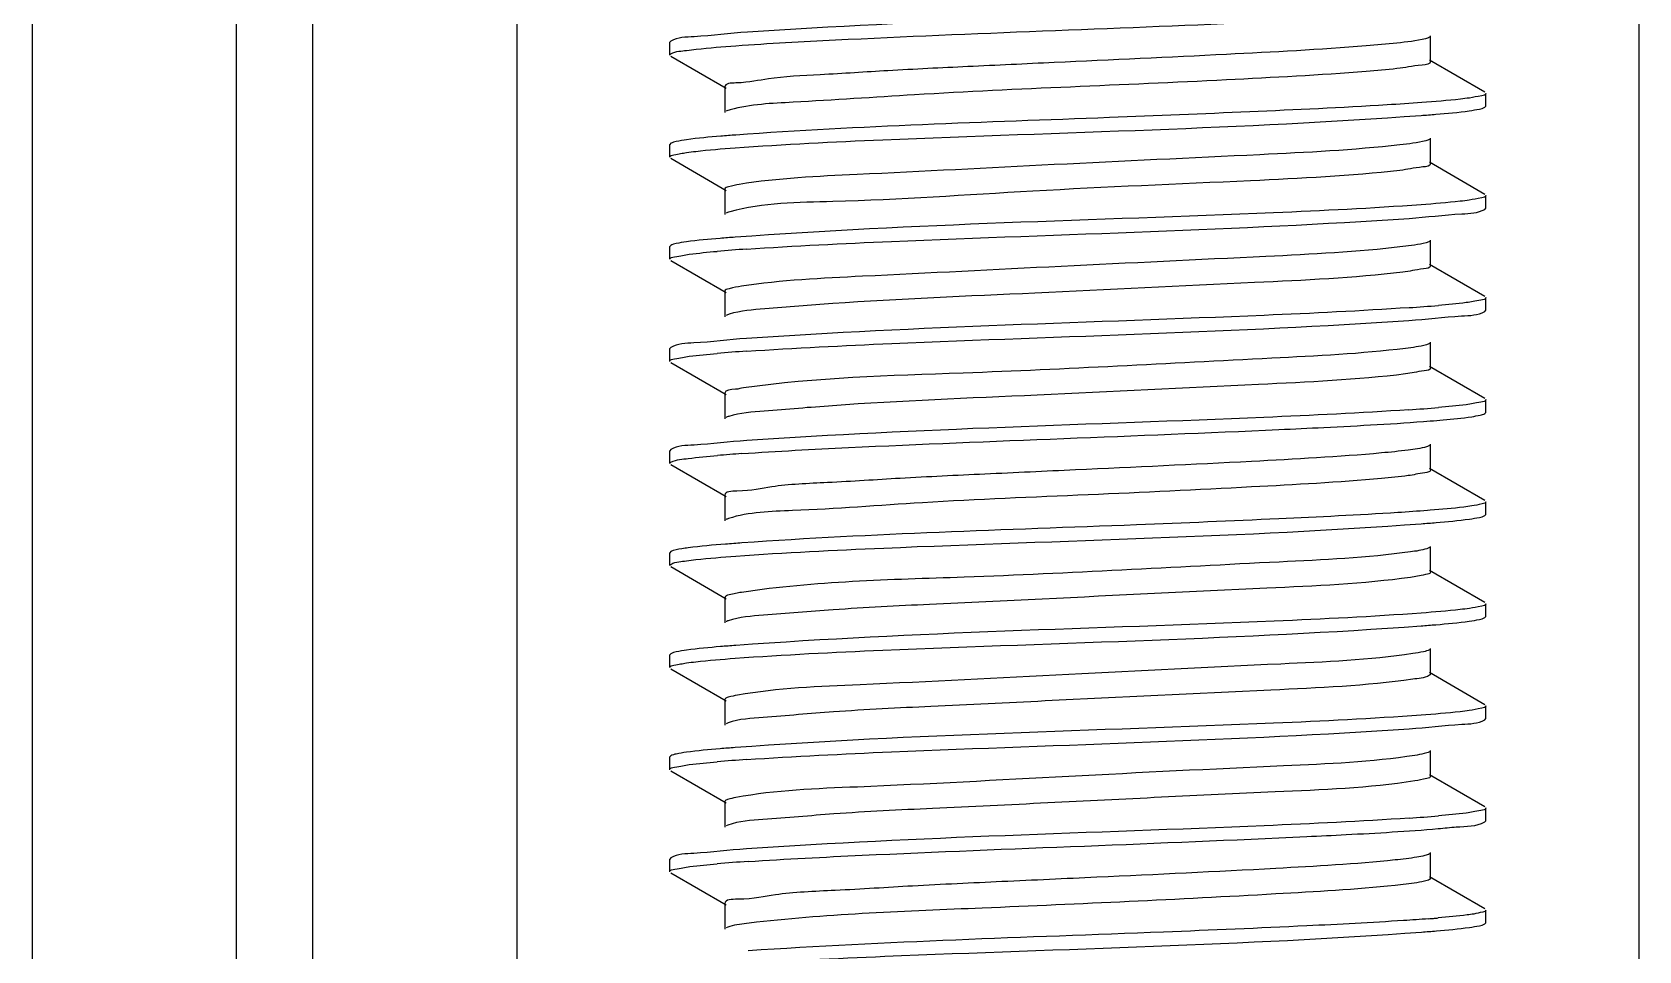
# Model space of a CAD drawing. Extents: x 27938 to 1507990, y 110129 to 923079.
# Drawn here: x 640617.7 to 640992.7, y 380683 to 380897.3 of the extents above; entities that cross this region are included whole.
import ezdxf

# ---------------------------------------------------------------- set-up
doc = ezdxf.new("R2010")
doc.units = 0
doc.header["$LTSCALE"] = 1000
doc.header["$MEASUREMENT"] = 0

msp = doc.modelspace()

# ---------------------------------------------------------------- linework, layer by layer
at = {"linetype": 'Continuous'}
for p, q in [((640617.7, 383675.04), (640617.7, 378934.02)), ((640665.32, 383675.04), (640665.32, 378934.02)), ((640683.18, 383675.04), (640683.18, 378934.02)), ((640730.81, 383675.04), (640730.81, 378934.02)), ((640992.75, 383675.04), (640992.75, 378934.02)), ((640766.75, 380895.23), (640766.53, 380894.97)), ((640766.53, 380891.99), (640766.53, 380894.97)), ((640766.53, 380891.99), (640766.53, 380894.97)), ((640944.14, 380890.5), (640944.14, 380896.45)), ((640766.75, 380891.73), (640779.68, 380884.25)), ((640956.8, 380883.32), (640943.88, 380890.8)), ((640779.42, 380884.55), (640779.42, 380878.59)), ((640956.8, 380879.82), (640957.03, 380880.08)), ((640957.03, 380880.08), (640957.03, 380883.06)), ((640957.03, 380880.08), (640957.03, 380883.06)), ((640944.14, 380866.69), (640944.14, 380872.64)), ((640766.75, 380871.41), (640766.53, 380871.15)), ((640766.53, 380868.18), (640766.53, 380871.15)), ((640766.53, 380868.18), (640766.53, 380871.15)), ((640766.75, 380867.92), (640779.68, 380860.43)), ((640956.8, 380859.51), (640943.88, 380866.99)), ((640779.42, 380860.73), (640779.42, 380854.78)), ((640957.03, 380856.27), (640957.03, 380859.25)), ((640957.03, 380856.27), (640957.03, 380859.25)), ((640956.8, 380856.01), (640957.03, 380856.27)), ((640766.75, 380847.6), (640766.53, 380847.34)), ((640766.53, 380844.36), (640766.53, 380847.34)), ((640766.53, 380844.36), (640766.53, 380847.34)), ((640944.14, 380842.88), (640944.14, 380848.83)), ((640766.75, 380844.1), (640779.68, 380836.62)), ((640956.8, 380835.69), (640943.88, 380843.18)), ((640779.42, 380836.92), (640779.42, 380830.97)), ((640957.03, 380832.46), (640957.03, 380835.43)), ((640957.03, 380832.46), (640957.03, 380835.43)), ((640956.8, 380832.2), (640957.03, 380832.46)), ((640766.75, 380823.79), (640766.53, 380823.53)), ((640944.14, 380819.06), (640944.14, 380825.02)), ((640766.53, 380820.55), (640766.53, 380823.53)), ((640766.53, 380820.55), (640766.53, 380823.53)), ((640766.75, 380820.29), (640779.68, 380812.81)), ((640956.8, 380811.88), (640943.88, 380819.36)), ((640779.42, 380813.11), (640779.42, 380807.16)), ((640956.8, 380808.38), (640957.03, 380808.64)), ((640957.03, 380808.64), (640957.03, 380811.62)), ((640957.03, 380808.64), (640957.03, 380811.62)), ((640944.14, 380795.25), (640944.14, 380801.2)), ((640766.75, 380799.98), (640766.53, 380799.71)), ((640766.53, 380796.74), (640766.53, 380799.71)), ((640766.53, 380796.74), (640766.53, 380799.71)), ((640766.75, 380796.48), (640779.68, 380788.99)), ((640956.8, 380788.07), (640943.88, 380795.55)), ((640779.42, 380789.3), (640779.42, 380783.34)), ((640957.03, 380784.83), (640957.03, 380787.81)), ((640957.03, 380784.83), (640957.03, 380787.81)), ((640944.06, 380785.81), (640943.45, 380785.76)), ((640956.8, 380784.57), (640957.03, 380784.83)), ((640766.75, 380776.16), (640766.53, 380775.9)), ((640766.53, 380772.93), (640766.53, 380775.9)), ((640766.53, 380772.93), (640766.53, 380775.9)), ((640944.14, 380771.44), (640944.14, 380777.39)), ((640766.75, 380772.66), (640779.68, 380765.18)), ((640956.8, 380764.26), (640943.88, 380771.74)), ((640779.42, 380765.48), (640779.42, 380759.53)), ((640957.03, 380761.02), (640957.03, 380764)), ((640957.03, 380761.02), (640957.03, 380764)), ((640956.8, 380760.76), (640957.03, 380761.02)), ((640944.14, 380747.62), (640944.14, 380753.58)), ((640766.75, 380752.35), (640766.53, 380752.09)), ((640766.53, 380749.11), (640766.53, 380752.09)), ((640766.53, 380749.11), (640766.53, 380752.09)), ((640766.75, 380748.85), (640779.68, 380741.37)), ((640956.8, 380740.44), (640943.88, 380747.93)), ((640779.42, 380741.67), (640779.42, 380735.72)), ((640957.03, 380737.21), (640957.03, 380740.18)), ((640957.03, 380737.21), (640957.03, 380740.18)), ((640780.15, 380736.22), (640779.68, 380736.02)), ((640956.8, 380736.95), (640957.03, 380737.21)), ((640766.75, 380728.54), (640766.53, 380728.28)), ((640766.53, 380725.3), (640766.53, 380728.28)), ((640766.53, 380725.3), (640766.53, 380728.28)), ((640944.14, 380723.81), (640944.14, 380729.76)), ((640766.75, 380725.04), (640779.68, 380717.56)), ((640956.8, 380716.63), (640943.88, 380724.11)), ((640779.42, 380717.86), (640779.42, 380711.9)), ((640957.03, 380713.39), (640957.03, 380716.37)), ((640957.03, 380713.39), (640957.03, 380716.37)), ((640780.1, 380712.39), (640779.68, 380712.21)), ((640956.8, 380713.13), (640957.03, 380713.39)), ((640766.75, 380704.72), (640766.53, 380704.46)), ((640766.53, 380701.49), (640766.53, 380704.46)), ((640766.53, 380701.49), (640766.53, 380704.46)), ((640944.14, 380700), (640944.14, 380705.95)), ((640766.75, 380701.23), (640779.68, 380693.74)), ((640956.8, 380692.82), (640943.88, 380700.3)), ((640779.42, 380694.05), (640779.42, 380688.09)), ((640957.03, 380689.58), (640957.03, 380692.56)), ((640957.03, 380689.58), (640957.03, 380692.56)), ((640956.8, 380689.32), (640957.03, 380689.58)), ((640780.07, 380688.57), (640779.68, 380688.39))]:
    msp.add_line(p, q, dxfattribs=at)
for centre, radius, start, end in [((640811.75, 380439.66), 407.98, 93.8428, 94.8037), ((640911.79, 381240.28), 408.12, 273.8419, 274.8035), ((640811.84, 380414.71), 409.12, 93.8337, 94.8049), ((640911.69, 381217.77), 409.43, 273.8331, 274.8033), ((640810.4, 380408.98), 390.98, 93.9624, 94.8027), ((640811.75, 380320.61), 407.96, 93.8429, 94.8037), ((640911.8, 381121.16), 408.07, 273.8423, 274.8035), ((640812.32, 380289.58), 415.21, 93.7981, 94.8008), ((640916.47, 381039.87), 350.4, 274.451, 274.6348), ((640920.28, 380992.88), 303.26, 274.6342, 274.8518)]:
    msp.add_arc(centre, radius, start, end, dxfattribs=at)
for points, knots in [([(640939.02, 380904.5), (640927.76, 380903.74), (640876.31, 380901.26), (640824.79, 380900.06), (640784.65, 380897.34)], [0, 0, 0, 0, 0.219112, 1, 1, 1, 1]), ([(640781.99, 380894.18), (640789.71, 380894.74), (640829.68, 380896.86), (640869.67, 380898.18), (640901.91, 380899.59)], [0, 0, 0, 0, 0.19365, 1, 1, 1, 1]), ([(640784.65, 380897.34), (640780.51, 380897.06), (640774.7, 380896.26), (640768.37, 380896.15), (640766.76, 380895.23)], [0, 0, 0, 0, 0.690474, 1, 1, 1, 1]), ([(640943.88, 380896.15), (640943.6, 380895.99), (640941.09, 380895.26), (640938.53, 380895.03), (640936.29, 380894.79)], [0, 0, 0, 0, 0.127551, 1, 1, 1, 1]), ([(640766.53, 380891.99), (640766.53, 380892.11), (640767.94, 380893), (640769.23, 380892.91), (640770.48, 380893.08)], [0, 0, 0, 0, 0.088902, 1, 1, 1, 1]), ([(640770.48, 380893.08), (640771.21, 380893.19), (640775.04, 380893.65), (640778.88, 380893.95), (640781.99, 380894.18)], [0, 0, 0, 0, 0.191493, 1, 1, 1, 1]), ([(640896.48, 380892.15), (640883.08, 380891.47), (640862.93, 380890.57), (640836.64, 380889.32), (640818.3, 380888.46), (640803.14, 380887.42), (640790.43, 380886.88), (640784.61, 380885.44), (640779.43, 380885.46), (640779.42, 380884.55)], [0, 0, 0, 0, 0.342508, 0.514774, 0.67345, 0.808552, 0.911716, 0.976643, 1, 1, 1, 1]), ([(640936.29, 380894.79), (640933.9, 380894.53), (640920.64, 380893.38), (640907.36, 380892.7), (640896.48, 380892.15)], [0, 0, 0, 0, 0.181047, 1, 1, 1, 1]), ([(640936.29, 380888.83), (640933.9, 380888.57), (640920.64, 380887.43), (640907.36, 380886.75), (640896.48, 380886.2)], [0, 0, 0, 0, 0.181047, 1, 1, 1, 1]), ([(640944.14, 380890.5), (640944.14, 380889.78), (640940.13, 380889.62), (640938.25, 380889.04), (640936.29, 380888.83)], [0, 0, 0, 0, 0.267058, 1, 1, 1, 1]), ([(640896.48, 380886.2), (640872.22, 380884.96), (640838.4, 380883.88), (640799.94, 380881.14), (640785.42, 380880.52), (640780.67, 380879.25)], [0, 0, 0, 0, 0.627959, 0.872762, 1, 1, 1, 1]), ([(640942.06, 380880.91), (640939.37, 380880.71), (640926, 380879.84), (640912.61, 380879.22), (640901.91, 380878.75)], [0, 0, 0, 0, 0.200781, 1, 1, 1, 1]), ([(640953.21, 380881.98), (640952.51, 380881.88), (640948.8, 380881.43), (640945.07, 380881.13), (640942.06, 380880.91)], [0, 0, 0, 0, 0.191322, 1, 1, 1, 1]), ([(640957.03, 380883.06), (640957.03, 380882.69), (640955.16, 380882.37), (640954.17, 380882.12), (640953.21, 380881.98)], [0, 0, 0, 0, 0.274674, 1, 1, 1, 1]), ([(640780.67, 380879.25), (640780.47, 380879.2), (640780.13, 380879.1), (640779.81, 380878.97), (640779.68, 380878.9)], [0, 0, 0, 0, 0.581363, 1, 1, 1, 1]), ([(640781.77, 380870.35), (640793.26, 380871.19), (640846.64, 380873.79), (640900.1, 380874.84), (640941.91, 380877.92)], [0, 0, 0, 0, 0.215563, 1, 1, 1, 1]), ([(640901.91, 380878.75), (640891, 380878.28), (640851.02, 380876.6), (640811.01, 380875.46), (640781.99, 380873.34)], [0, 0, 0, 0, 0.272813, 1, 1, 1, 1]), ([(640941.91, 380877.92), (640943.07, 380878), (640946.83, 380878.3), (640950.59, 380878.63), (640953.17, 380879)], [0, 0, 0, 0, 0.307508, 1, 1, 1, 1]), ([(640953.17, 380879), (640953.96, 380879.11), (640955.18, 380879.32), (640956.42, 380879.6), (640956.8, 380879.82)], [0, 0, 0, 0, 0.643014, 1, 1, 1, 1]), ([(640781.99, 380873.34), (640780.8, 380873.26), (640776.96, 380872.96), (640773.12, 380872.62), (640770.48, 380872.25)], [0, 0, 0, 0, 0.307292, 1, 1, 1, 1]), ([(640766.53, 380868.18), (640766.53, 380868.55), (640768.44, 380868.87), (640769.45, 380869.13), (640770.43, 380869.26)], [0, 0, 0, 0, 0.274321, 1, 1, 1, 1]), ([(640770.48, 380872.25), (640769.67, 380872.14), (640768.42, 380871.92), (640767.15, 380871.64), (640766.75, 380871.41)], [0, 0, 0, 0, 0.644069, 1, 1, 1, 1]), ([(640770.43, 380869.26), (640771.15, 380869.37), (640774.92, 380869.83), (640778.71, 380870.13), (640781.77, 380870.35)], [0, 0, 0, 0, 0.191455, 1, 1, 1, 1]), ([(640936.98, 380871.05), (640926.12, 380869.82), (640899.18, 380868.47), (640856.91, 380866.53), (640816.44, 380864.35), (640791.84, 380863.3), (640782.76, 380861.82)], [0, 0, 0, 0, 0.212318, 0.523282, 0.82144, 1, 1, 1, 1]), ([(640943.88, 380872.34), (640943.62, 380872.19), (640941.35, 380871.5), (640939.01, 380871.28), (640936.98, 380871.05)], [0, 0, 0, 0, 0.129975, 1, 1, 1, 1]), ([(640936.98, 380865.1), (640925.4, 380863.79), (640896.81, 380862.36), (640852.61, 380860.59), (640812.31, 380857.66), (640788.31, 380857.59), (640780.54, 380855.41)], [0, 0, 0, 0, 0.223031, 0.54745, 0.845499, 1, 1, 1, 1]), ([(640944.14, 380866.69), (640944.14, 380866.03), (640940.5, 380865.81), (640938.77, 380865.3), (640936.98, 380865.1)], [0, 0, 0, 0, 0.267925, 1, 1, 1, 1]), ([(640782.76, 380861.82), (640781.92, 380861.68), (640781.01, 380861.46), (640779.42, 380861.07), (640779.42, 380860.73)], [0, 0, 0, 0, 0.718713, 1, 1, 1, 1]), ([(640953.17, 380858.16), (640952.46, 380858.06), (640948.71, 380857.6), (640944.95, 380857.31), (640941.91, 380857.08)], [0, 0, 0, 0, 0.191314, 1, 1, 1, 1]), ([(640957.03, 380859.25), (640957.03, 380858.88), (640955.14, 380858.56), (640954.14, 380858.3), (640953.17, 380858.16)], [0, 0, 0, 0, 0.274523, 1, 1, 1, 1]), ([(640780.54, 380855.41), (640780.37, 380855.36), (640780.07, 380855.27), (640779.79, 380855.15), (640779.68, 380855.08)], [0, 0, 0, 0, 0.575346, 1, 1, 1, 1]), ([(640941.91, 380857.08), (640930.44, 380856.24), (640877.06, 380853.63), (640823.6, 380852.58), (640781.77, 380849.51)], [0, 0, 0, 0, 0.215104, 1, 1, 1, 1]), ([(640784.41, 380846.72), (640795.7, 380847.49), (640847.27, 380849.98), (640898.91, 380851.17), (640939.14, 380853.91)], [0, 0, 0, 0, 0.219065, 1, 1, 1, 1]), ([(640939.14, 380853.91), (640943.23, 380854.19), (640948.96, 380854.98), (640955.21, 380855.09), (640956.8, 380856.01)], [0, 0, 0, 0, 0.690198, 1, 1, 1, 1]), ([(640770.43, 380848.43), (640769.62, 380848.32), (640768.4, 380848.1), (640767.14, 380847.82), (640766.75, 380847.6)], [0, 0, 0, 0, 0.643484, 1, 1, 1, 1]), ([(640781.77, 380849.51), (640780.61, 380849.43), (640776.82, 380849.13), (640773.03, 380848.79), (640770.43, 380848.43)], [0, 0, 0, 0, 0.307355, 1, 1, 1, 1]), ([(640937.64, 380847.31), (640927.03, 380846.06), (640900.42, 380844.73), (640858.37, 380842.76), (640817.58, 380840.64), (640792.61, 380839.51), (640783.25, 380838.08)], [0, 0, 0, 0, 0.20724, 0.51628, 0.816365, 1, 1, 1, 1]), ([(640943.88, 380848.53), (640943.64, 380848.39), (640941.59, 380847.75), (640939.47, 380847.53), (640937.64, 380847.31)], [0, 0, 0, 0, 0.132681, 1, 1, 1, 1]), ([(640766.53, 380844.36), (640766.53, 380844.79), (640768.8, 380845.08), (640769.95, 380845.39), (640771.1, 380845.54)], [0, 0, 0, 0, 0.271611, 1, 1, 1, 1]), ([(640944.14, 380842.88), (640944.14, 380842.27), (640940.86, 380842.01), (640939.27, 380841.55), (640937.64, 380841.36)], [0, 0, 0, 0, 0.269156, 1, 1, 1, 1]), ([(640937.64, 380841.36), (640926.16, 380840), (640897.49, 380838.67), (640853.16, 380836.43), (640814.95, 380834.92), (640791.25, 380832.98), (640783.11, 380832.35), (640780.43, 380831.56)], [0, 0, 0, 0, 0.220196, 0.54582, 0.845894, 0.946809, 1, 1, 1, 1]), ([(640783.25, 380838.08), (640782.28, 380837.94), (640781.27, 380837.68), (640779.42, 380837.3), (640779.42, 380836.92)], [0, 0, 0, 0, 0.721722, 1, 1, 1, 1]), ([(640957.03, 380835.43), (640957.03, 380835), (640954.76, 380834.72), (640953.6, 380834.4), (640952.46, 380834.25)], [0, 0, 0, 0, 0.271592, 1, 1, 1, 1]), ([(640780.43, 380831.56), (640780.28, 380831.52), (640780.03, 380831.44), (640779.78, 380831.33), (640779.68, 380831.27)], [0, 0, 0, 0, 0.569898, 1, 1, 1, 1]), ([(640939.14, 380833.07), (640927.85, 380832.3), (640876.28, 380829.82), (640824.64, 380828.63), (640784.41, 380825.89)], [0, 0, 0, 0, 0.219079, 1, 1, 1, 1]), ([(640939.06, 380830.09), (640943.17, 380830.37), (640948.93, 380831.17), (640955.2, 380831.28), (640956.8, 380832.2)], [0, 0, 0, 0, 0.690279, 1, 1, 1, 1]), ([(640784.49, 380822.92), (640795.77, 380823.68), (640847.29, 380826.17), (640898.88, 380827.36), (640939.06, 380830.09)], [0, 0, 0, 0, 0.219185, 1, 1, 1, 1]), ([(640784.41, 380825.89), (640780.32, 380825.61), (640774.59, 380824.82), (640768.35, 380824.7), (640766.76, 380823.79)], [0, 0, 0, 0, 0.690206, 1, 1, 1, 1]), ([(640943.88, 380824.71), (640943.66, 380824.58), (640941.82, 380823.99), (640939.91, 380823.78), (640938.27, 380823.58)], [0, 0, 0, 0, 0.135599, 1, 1, 1, 1]), ([(640766.53, 380820.55), (640766.53, 380820.98), (640768.79, 380821.27), (640769.94, 380821.58), (640771.09, 380821.73)], [0, 0, 0, 0, 0.27163, 1, 1, 1, 1]), ([(640938.27, 380823.58), (640927.92, 380822.29), (640893.43, 380820.65), (640841.99, 380817.73), (640800.7, 380816.78), (640783.76, 380814.35)], [0, 0, 0, 0, 0.202178, 0.668259, 1, 1, 1, 1]), ([(640938.27, 380817.62), (640926.9, 380816.21), (640898.19, 380814.91), (640853.65, 380812.63), (640815.07, 380811.14), (640791.18, 380809.14), (640782.99, 380808.54), (640780.34, 380807.72)], [0, 0, 0, 0, 0.217203, 0.543941, 0.846117, 0.947352, 1, 1, 1, 1]), ([(640944.14, 380819.06), (640944.14, 380818.51), (640941.2, 380818.21), (640939.74, 380817.81), (640938.27, 380817.62)], [0, 0, 0, 0, 0.270603, 1, 1, 1, 1]), ([(640783.76, 380814.35), (640783.13, 380814.25), (640781.9, 380813.91), (640779.42, 380813.98), (640779.42, 380813.11)], [0, 0, 0, 0, 0.421834, 1, 1, 1, 1]), ([(640939.06, 380809.25), (640927.78, 380808.49), (640876.26, 380806.01), (640824.67, 380804.81), (640784.49, 380802.08)], [0, 0, 0, 0, 0.219186, 1, 1, 1, 1]), ([(640957.03, 380811.62), (640957.03, 380811.19), (640954.74, 380810.9), (640953.59, 380810.59), (640952.44, 380810.44)], [0, 0, 0, 0, 0.271523, 1, 1, 1, 1]), ([(640780.34, 380807.72), (640780.21, 380807.68), (640779.99, 380807.61), (640779.77, 380807.51), (640779.68, 380807.46)], [0, 0, 0, 0, 0.564969, 1, 1, 1, 1]), ([(640908.72, 380804.64), (640912.21, 380804.8), (640924, 380805.37), (640935.78, 380805.99), (640944.06, 380806.64)], [0, 0, 0, 0, 0.29642, 1, 1, 1, 1]), ([(640944.06, 380806.64), (640945.06, 380806.72), (640948.29, 380806.99), (640951.51, 380807.31), (640953.73, 380807.64)], [0, 0, 0, 0, 0.307999, 1, 1, 1, 1]), ([(640953.73, 380807.64), (640954.4, 380807.75), (640955.43, 380807.93), (640956.47, 380808.19), (640956.8, 380808.38)], [0, 0, 0, 0, 0.636475, 1, 1, 1, 1]), ([(640784.49, 380802.08), (640780.39, 380801.8), (640774.63, 380801), (640768.36, 380800.89), (640766.76, 380799.98)], [0, 0, 0, 0, 0.6903, 1, 1, 1, 1]), ([(640783.38, 380799.03), (640791.68, 380799.61), (640833.45, 380801.76), (640875.25, 380803.11), (640908.72, 380804.64)], [0, 0, 0, 0, 0.198843, 1, 1, 1, 1]), ([(640766.53, 380796.74), (640766.53, 380796.87), (640768.1, 380797.8), (640769.48, 380797.7), (640770.84, 380797.88)], [0, 0, 0, 0, 0.087225, 1, 1, 1, 1]), ([(640938.87, 380799.84), (640936.82, 380799.57), (640924.67, 380798.37), (640912.48, 380797.74), (640902.36, 380797.2)], [0, 0, 0, 0, 0.16974, 1, 1, 1, 1]), ([(640943.88, 380800.9), (640943.67, 380800.78), (640942.04, 380800.23), (640940.33, 380800.03), (640938.87, 380799.84)], [0, 0, 0, 0, 0.138888, 1, 1, 1, 1]), ([(640902.36, 380797.2), (640888.67, 380796.48), (640867.87, 380795.54), (640840.57, 380794.26), (640821.13, 380793.36), (640804.95, 380792.27), (640791.29, 380791.75), (640785.05, 380790.18), (640779.42, 380790.28), (640779.42, 380789.3)], [0, 0, 0, 0, 0.333656, 0.505798, 0.66612, 0.803713, 0.909344, 0.976032, 1, 1, 1, 1]), ([(640938.87, 380793.89), (640936.82, 380793.62), (640924.67, 380792.42), (640912.48, 380791.78), (640902.36, 380791.25)], [0, 0, 0, 0, 0.16974, 1, 1, 1, 1]), ([(640944.14, 380795.25), (640944.14, 380794.75), (640941.52, 380794.42), (640940.19, 380794.06), (640938.87, 380793.89)], [0, 0, 0, 0, 0.272538, 1, 1, 1, 1]), ([(640902.36, 380791.25), (640889.65, 380790.58), (640864.05, 380789.33), (640828.23, 380787.98), (640800.43, 380785.74), (640785.04, 380785.42), (640780.27, 380783.89)], [0, 0, 0, 0, 0.312169, 0.628846, 0.877123, 1, 1, 1, 1]), ([(640953.73, 380786.81), (640953.12, 380786.71), (640949.91, 380786.29), (640946.68, 380786.01), (640944.06, 380785.81)], [0, 0, 0, 0, 0.190994, 1, 1, 1, 1]), ([(640957.03, 380787.81), (640957.03, 380787.49), (640955.44, 380787.15), (640954.56, 380786.93), (640953.73, 380786.81)], [0, 0, 0, 0, 0.277611, 1, 1, 1, 1]), ([(640780.27, 380783.89), (640780.15, 380783.85), (640779.95, 380783.78), (640779.76, 380783.69), (640779.68, 380783.64)], [0, 0, 0, 0, 0.560517, 1, 1, 1, 1]), ([(640781.92, 380775.11), (640793.42, 380775.95), (640846.77, 380778.55), (640900.2, 380779.59), (640941.96, 380782.67)], [0, 0, 0, 0, 0.216008, 1, 1, 1, 1]), ([(640908.72, 380783.81), (640897.65, 380783.3), (640855.87, 380781.53), (640814.05, 380780.34), (640783.38, 380778.19)], [0, 0, 0, 0, 0.264864, 1, 1, 1, 1]), ([(640943.45, 380785.76), (640941.13, 380785.58), (640929.56, 380784.79), (640917.97, 380784.23), (640908.72, 380783.81)], [0, 0, 0, 0, 0.200777, 1, 1, 1, 1]), ([(640941.96, 380782.67), (640943.11, 380782.76), (640946.86, 380783.05), (640950.61, 380783.39), (640953.19, 380783.75)], [0, 0, 0, 0, 0.307522, 1, 1, 1, 1]), ([(640953.19, 380783.75), (640953.98, 380783.86), (640955.18, 380784.07), (640956.42, 380784.35), (640956.8, 380784.57)], [0, 0, 0, 0, 0.642871, 1, 1, 1, 1]), ([(640770.84, 380777.05), (640770.34, 380776.98), (640768.98, 380776.75), (640767.53, 380776.61), (640766.76, 380776.16)], [0, 0, 0, 0, 0.361201, 1, 1, 1, 1]), ([(640770.47, 380774.02), (640771.2, 380774.12), (640775, 380774.58), (640778.83, 380774.88), (640781.92, 380775.11)], [0, 0, 0, 0, 0.191562, 1, 1, 1, 1]), ([(640783.38, 380778.19), (640782.1, 380778.1), (640777.91, 380777.79), (640773.73, 380777.43), (640770.84, 380777.05)], [0, 0, 0, 0, 0.30692, 1, 1, 1, 1]), ([(640939.44, 380776.1), (640929.29, 380774.7), (640894.47, 380773.15), (640842.52, 380770.03), (640800.45, 380769.26), (640783.28, 380766.65)], [0, 0, 0, 0, 0.196411, 0.666993, 1, 1, 1, 1]), ([(640943.88, 380777.09), (640943.69, 380776.98), (640942.25, 380776.47), (640940.73, 380776.28), (640939.44, 380776.1)], [0, 0, 0, 0, 0.142204, 1, 1, 1, 1]), ([(640766.53, 380772.93), (640766.53, 380773.05), (640767.93, 380773.93), (640769.22, 380773.84), (640770.47, 380774.02)], [0, 0, 0, 0, 0.088954, 1, 1, 1, 1]), ([(640944.14, 380771.44), (640944.14, 380770.99), (640941.83, 380770.63), (640940.62, 380770.31), (640939.44, 380770.15)], [0, 0, 0, 0, 0.27426, 1, 1, 1, 1]), ([(640939.44, 380770.15), (640928.33, 380768.62), (640899.6, 380767.39), (640862.19, 380765.5), (640828.44, 380763.91), (640806.69, 380762.85), (640791.11, 380761.48), (640782.82, 380760.93), (640780.2, 380760.05)], [0, 0, 0, 0, 0.210757, 0.539438, 0.704601, 0.845971, 0.948094, 1, 1, 1, 1]), ([(640783.28, 380766.65), (640782.31, 380766.5), (640781.29, 380766.25), (640779.42, 380765.86), (640779.42, 380765.48)], [0, 0, 0, 0, 0.721991, 1, 1, 1, 1]), ([(640957.03, 380764), (640957.03, 380763.63), (640955.15, 380763.31), (640954.15, 380763.05), (640953.19, 380762.92)], [0, 0, 0, 0, 0.274588, 1, 1, 1, 1]), ([(640780.2, 380760.05), (640780.1, 380760.02), (640779.92, 380759.96), (640779.75, 380759.87), (640779.68, 380759.83)], [0, 0, 0, 0, 0.556492, 1, 1, 1, 1]), ([(640941.96, 380761.83), (640930.52, 380760.99), (640877.17, 380758.39), (640823.74, 380757.33), (640781.92, 380754.27)], [0, 0, 0, 0, 0.214793, 1, 1, 1, 1]), ([(640941.91, 380758.85), (640943.07, 380758.94), (640946.83, 380759.23), (640950.59, 380759.57), (640953.17, 380759.94)], [0, 0, 0, 0, 0.307509, 1, 1, 1, 1]), ([(640953.19, 380762.92), (640952.47, 380762.81), (640948.74, 380762.36), (640944.99, 380762.06), (640941.96, 380761.83)], [0, 0, 0, 0, 0.191306, 1, 1, 1, 1]), ([(640953.17, 380759.94), (640953.97, 380760.05), (640955.18, 380760.26), (640956.42, 380760.54), (640956.8, 380760.76)], [0, 0, 0, 0, 0.64301, 1, 1, 1, 1]), ([(640781.77, 380751.29), (640793.26, 380752.13), (640846.64, 380754.73), (640900.1, 380755.78), (640941.91, 380758.85)], [0, 0, 0, 0, 0.215575, 1, 1, 1, 1]), ([(640770.47, 380753.18), (640769.66, 380753.07), (640768.42, 380752.85), (640767.15, 380752.58), (640766.75, 380752.35)], [0, 0, 0, 0, 0.64396, 1, 1, 1, 1]), ([(640781.92, 380754.27), (640780.74, 380754.19), (640776.92, 380753.89), (640773.1, 380753.55), (640770.47, 380753.18)], [0, 0, 0, 0, 0.307231, 1, 1, 1, 1]), ([(640943.88, 380753.28), (640943.46, 380753.03), (640942.13, 380752.72), (640940.82, 380752.49), (640939.97, 380752.37)], [0, 0, 0, 0, 0.360057, 1, 1, 1, 1]), ([(640766.53, 380749.11), (640766.53, 380749.49), (640768.44, 380749.8), (640769.45, 380750.06), (640770.43, 380750.2)], [0, 0, 0, 0, 0.274314, 1, 1, 1, 1]), ([(640770.43, 380750.2), (640771.15, 380750.3), (640774.92, 380750.76), (640778.71, 380751.06), (640781.77, 380751.29)], [0, 0, 0, 0, 0.19146, 1, 1, 1, 1]), ([(640939.97, 380752.37), (640929.78, 380750.87), (640902.92, 380749.69), (640859.93, 380747.58), (640817.7, 380745.3), (640791.8, 380744.33), (640782.36, 380742.69)], [0, 0, 0, 0, 0.195765, 0.5095, 0.817954, 1, 1, 1, 1]), ([(640939.97, 380746.41), (640929.02, 380744.81), (640900.31, 380743.65), (640862.83, 380741.72), (640828.8, 380740.11), (640806.81, 380739.05), (640791.11, 380737.65), (640782.76, 380737.12), (640780.15, 380736.22)], [0, 0, 0, 0, 0.20733, 0.536865, 0.70321, 0.84565, 0.948324, 1, 1, 1, 1]), ([(640944.14, 380747.62), (640944.14, 380747.49), (640942.69, 380746.52), (640941.3, 380746.61), (640939.97, 380746.41)], [0, 0, 0, 0, 0.0912, 1, 1, 1, 1]), ([(640782.36, 380742.69), (640781.62, 380742.56), (640780.8, 380742.37), (640779.42, 380741.97), (640779.42, 380741.67)], [0, 0, 0, 0, 0.715817, 1, 1, 1, 1]), ([(640941.91, 380738.02), (640930.45, 380737.17), (640877.06, 380734.57), (640823.61, 380733.52), (640781.77, 380730.45)], [0, 0, 0, 0, 0.215095, 1, 1, 1, 1]), ([(640953.17, 380739.1), (640952.46, 380739), (640948.71, 380738.54), (640944.95, 380738.24), (640941.91, 380738.02)], [0, 0, 0, 0, 0.191314, 1, 1, 1, 1]), ([(640957.03, 380740.18), (640957.03, 380739.81), (640955.14, 380739.49), (640954.14, 380739.24), (640953.17, 380739.1)], [0, 0, 0, 0, 0.274525, 1, 1, 1, 1]), ([(640784.41, 380727.66), (640795.69, 380728.43), (640847.27, 380730.91), (640898.91, 380732.1), (640939.14, 380734.85)], [0, 0, 0, 0, 0.219065, 1, 1, 1, 1]), ([(640939.14, 380734.85), (640943.23, 380735.12), (640948.96, 380735.92), (640955.21, 380736.03), (640956.8, 380736.95)], [0, 0, 0, 0, 0.690194, 1, 1, 1, 1]), ([(640781.77, 380730.45), (640780.61, 380730.36), (640776.82, 380730.07), (640773.03, 380729.73), (640770.43, 380729.36)], [0, 0, 0, 0, 0.307349, 1, 1, 1, 1]), ([(640766.53, 380725.3), (640766.53, 380725.73), (640768.8, 380726.02), (640769.95, 380726.33), (640771.1, 380726.48)], [0, 0, 0, 0, 0.271609, 1, 1, 1, 1]), ([(640770.43, 380729.36), (640769.63, 380729.25), (640768.4, 380729.04), (640767.14, 380728.76), (640766.75, 380728.54)], [0, 0, 0, 0, 0.6435, 1, 1, 1, 1]), ([(640940.48, 380728.63), (640930.35, 380727.05), (640903.31, 380725.94), (640859.94, 380723.78), (640817.36, 380721.41), (640791.28, 380720.55), (640781.94, 380718.8)], [0, 0, 0, 0, 0.193557, 0.5097, 0.820432, 1, 1, 1, 1]), ([(640943.88, 380729.46), (640943.51, 380729.25), (640942.35, 380728.96), (640941.21, 380728.74), (640940.48, 380728.63)], [0, 0, 0, 0, 0.365495, 1, 1, 1, 1]), ([(640940.48, 380722.68), (640929.69, 380720.99), (640901.01, 380719.91), (640863.49, 380717.93), (640829.18, 380716.31), (640806.95, 380715.26), (640791.13, 380713.82), (640782.71, 380713.32), (640780.1, 380712.39)], [0, 0, 0, 0, 0.203778, 0.534105, 0.701642, 0.84519, 0.948477, 1, 1, 1, 1]), ([(640944.14, 380723.81), (640944.14, 380723.45), (640942.38, 380723.06), (640941.4, 380722.82), (640940.48, 380722.68)], [0, 0, 0, 0, 0.279238, 1, 1, 1, 1]), ([(640781.94, 380718.8), (640781.3, 380718.68), (640780.58, 380718.51), (640779.42, 380718.12), (640779.42, 380717.86)], [0, 0, 0, 0, 0.711874, 1, 1, 1, 1]), ([(640957.03, 380716.37), (640957.03, 380715.94), (640954.76, 380715.65), (640953.6, 380715.34), (640952.46, 380715.19)], [0, 0, 0, 0, 0.271595, 1, 1, 1, 1]), ([(640939.14, 380714.01), (640927.86, 380713.24), (640876.28, 380710.75), (640824.64, 380709.57), (640784.41, 380706.82)], [0, 0, 0, 0, 0.219073, 1, 1, 1, 1]), ([(640915.22, 380709.7), (640918.28, 380709.84), (640928.53, 380710.36), (640938.77, 380710.94), (640945.93, 380711.55)], [0, 0, 0, 0, 0.29883, 1, 1, 1, 1]), ([(640945.93, 380711.55), (640947.33, 380711.66), (640950.91, 380712.15), (640954.85, 380712), (640956.8, 380713.13)], [0, 0, 0, 0, 0.383631, 1, 1, 1, 1]), ([(640784.82, 380703.87), (640793.69, 380704.47), (640837.15, 380706.65), (640880.64, 380708.04), (640915.22, 380709.7)], [0, 0, 0, 0, 0.204374, 1, 1, 1, 1]), ([(640784.41, 380706.82), (640780.32, 380706.54), (640774.59, 380705.75), (640768.35, 380705.64), (640766.76, 380704.72)], [0, 0, 0, 0, 0.690204, 1, 1, 1, 1]), ([(640940.95, 380704.89), (640939.25, 380704.61), (640928.29, 380703.36), (640917.28, 380702.77), (640907.99, 380702.26)], [0, 0, 0, 0, 0.156149, 1, 1, 1, 1]), ([(640943.88, 380705.65), (640943.55, 380705.46), (640942.56, 380705.19), (640941.58, 380705), (640940.95, 380704.89)], [0, 0, 0, 0, 0.371732, 1, 1, 1, 1]), ([(640766.53, 380701.49), (640766.53, 380701.93), (640768.88, 380702.21), (640770.06, 380702.53), (640771.24, 380702.68)], [0, 0, 0, 0, 0.271116, 1, 1, 1, 1]), ([(640907.99, 380702.26), (640894.07, 380701.48), (640872.75, 380700.51), (640844.53, 380699.19), (640824.02, 380698.27), (640806.81, 380697.12), (640792.17, 380696.62), (640785.51, 380694.91), (640779.41, 380695.1), (640779.42, 380694.05)], [0, 0, 0, 0, 0.324234, 0.49621, 0.658258, 0.798515, 0.906808, 0.975392, 1, 1, 1, 1]), ([(640944.14, 380700), (640944.14, 380699.68), (640942.63, 380699.28), (640941.75, 380699.07), (640940.95, 380698.94)], [0, 0, 0, 0, 0.282702, 1, 1, 1, 1]), ([(640907.99, 380696.3), (640885.16, 380695.03), (640844.77, 380693.1), (640804.29, 380691.65), (640786.8, 380689.71)], [0, 0, 0, 0, 0.565123, 1, 1, 1, 1]), ([(640940.95, 380698.94), (640939.25, 380698.66), (640928.29, 380697.4), (640917.28, 380696.82), (640907.99, 380696.3)], [0, 0, 0, 0, 0.156149, 1, 1, 1, 1]), ([(640957.03, 380692.56), (640957.03, 380692.28), (640955.69, 380691.93), (640954.92, 380691.75), (640954.21, 380691.63)], [0, 0, 0, 0, 0.281222, 1, 1, 1, 1]), ([(640786.8, 380689.71), (640786.02, 380689.62), (640783.77, 380689.33), (640781.46, 380689.08), (640780.07, 380688.57)], [0, 0, 0, 0, 0.346329, 1, 1, 1, 1]), ([(640915.22, 380688.86), (640904.08, 380688.33), (640860.61, 380686.45), (640817.1, 380685.22), (640784.82, 380683.04)], [0, 0, 0, 0, 0.256445, 1, 1, 1, 1]), ([(640943.66, 380690.52), (640941.72, 380690.37), (640932.25, 380689.71), (640922.77, 380689.22), (640915.22, 380688.86)], [0, 0, 0, 0, 0.20481, 1, 1, 1, 1]), ([(640954.21, 380691.63), (640953.69, 380691.55), (640950.94, 380691.15), (640948.17, 380690.9), (640945.93, 380690.71)], [0, 0, 0, 0, 0.190734, 1, 1, 1, 1]), ([(640953.2, 380688.5), (640953.99, 380688.61), (640955.19, 380688.82), (640956.42, 380689.1), (640956.8, 380689.32)], [0, 0, 0, 0, 0.64268, 1, 1, 1, 1]), ([(640782.12, 380679.87), (640793.65, 380680.71), (640846.96, 380683.3), (640900.34, 380684.35), (640942.03, 380687.42)], [0, 0, 0, 0, 0.21664, 1, 1, 1, 1]), ([(640942.03, 380687.42), (640943.18, 380687.51), (640946.91, 380687.8), (640950.64, 380688.14), (640953.2, 380688.5)], [0, 0, 0, 0, 0.30754, 1, 1, 1, 1])]:
    msp.add_open_spline(points, degree=3, knots=knots, dxfattribs=at)
for points in [[(640771.1, 380845.54), (640773.25, 380845.82), (640775.42, 380846.02), (640777.59, 380846.21)], [(640952.46, 380834.25), (640950.3, 380833.97), (640948.14, 380833.77), (640945.97, 380833.59)], [(640771.09, 380821.73), (640773.24, 380822.01), (640775.41, 380822.21), (640777.58, 380822.39)], [(640952.44, 380810.44), (640950.29, 380810.16), (640948.13, 380809.96), (640945.97, 380809.78)], [(640770.84, 380797.88), (640773.11, 380798.19), (640775.39, 380798.4), (640777.66, 380798.59)], [(640771.1, 380726.48), (640773.25, 380726.76), (640775.42, 380726.96), (640777.59, 380727.14)], [(640952.46, 380715.19), (640950.3, 380714.91), (640948.14, 380714.71), (640945.97, 380714.53)], [(640771.24, 380702.68), (640773.35, 380702.95), (640775.46, 380703.15), (640777.57, 380703.33)]]:
    msp.add_open_spline(points, degree=3, dxfattribs=at)

doc.saveas('drawing.dxf')
